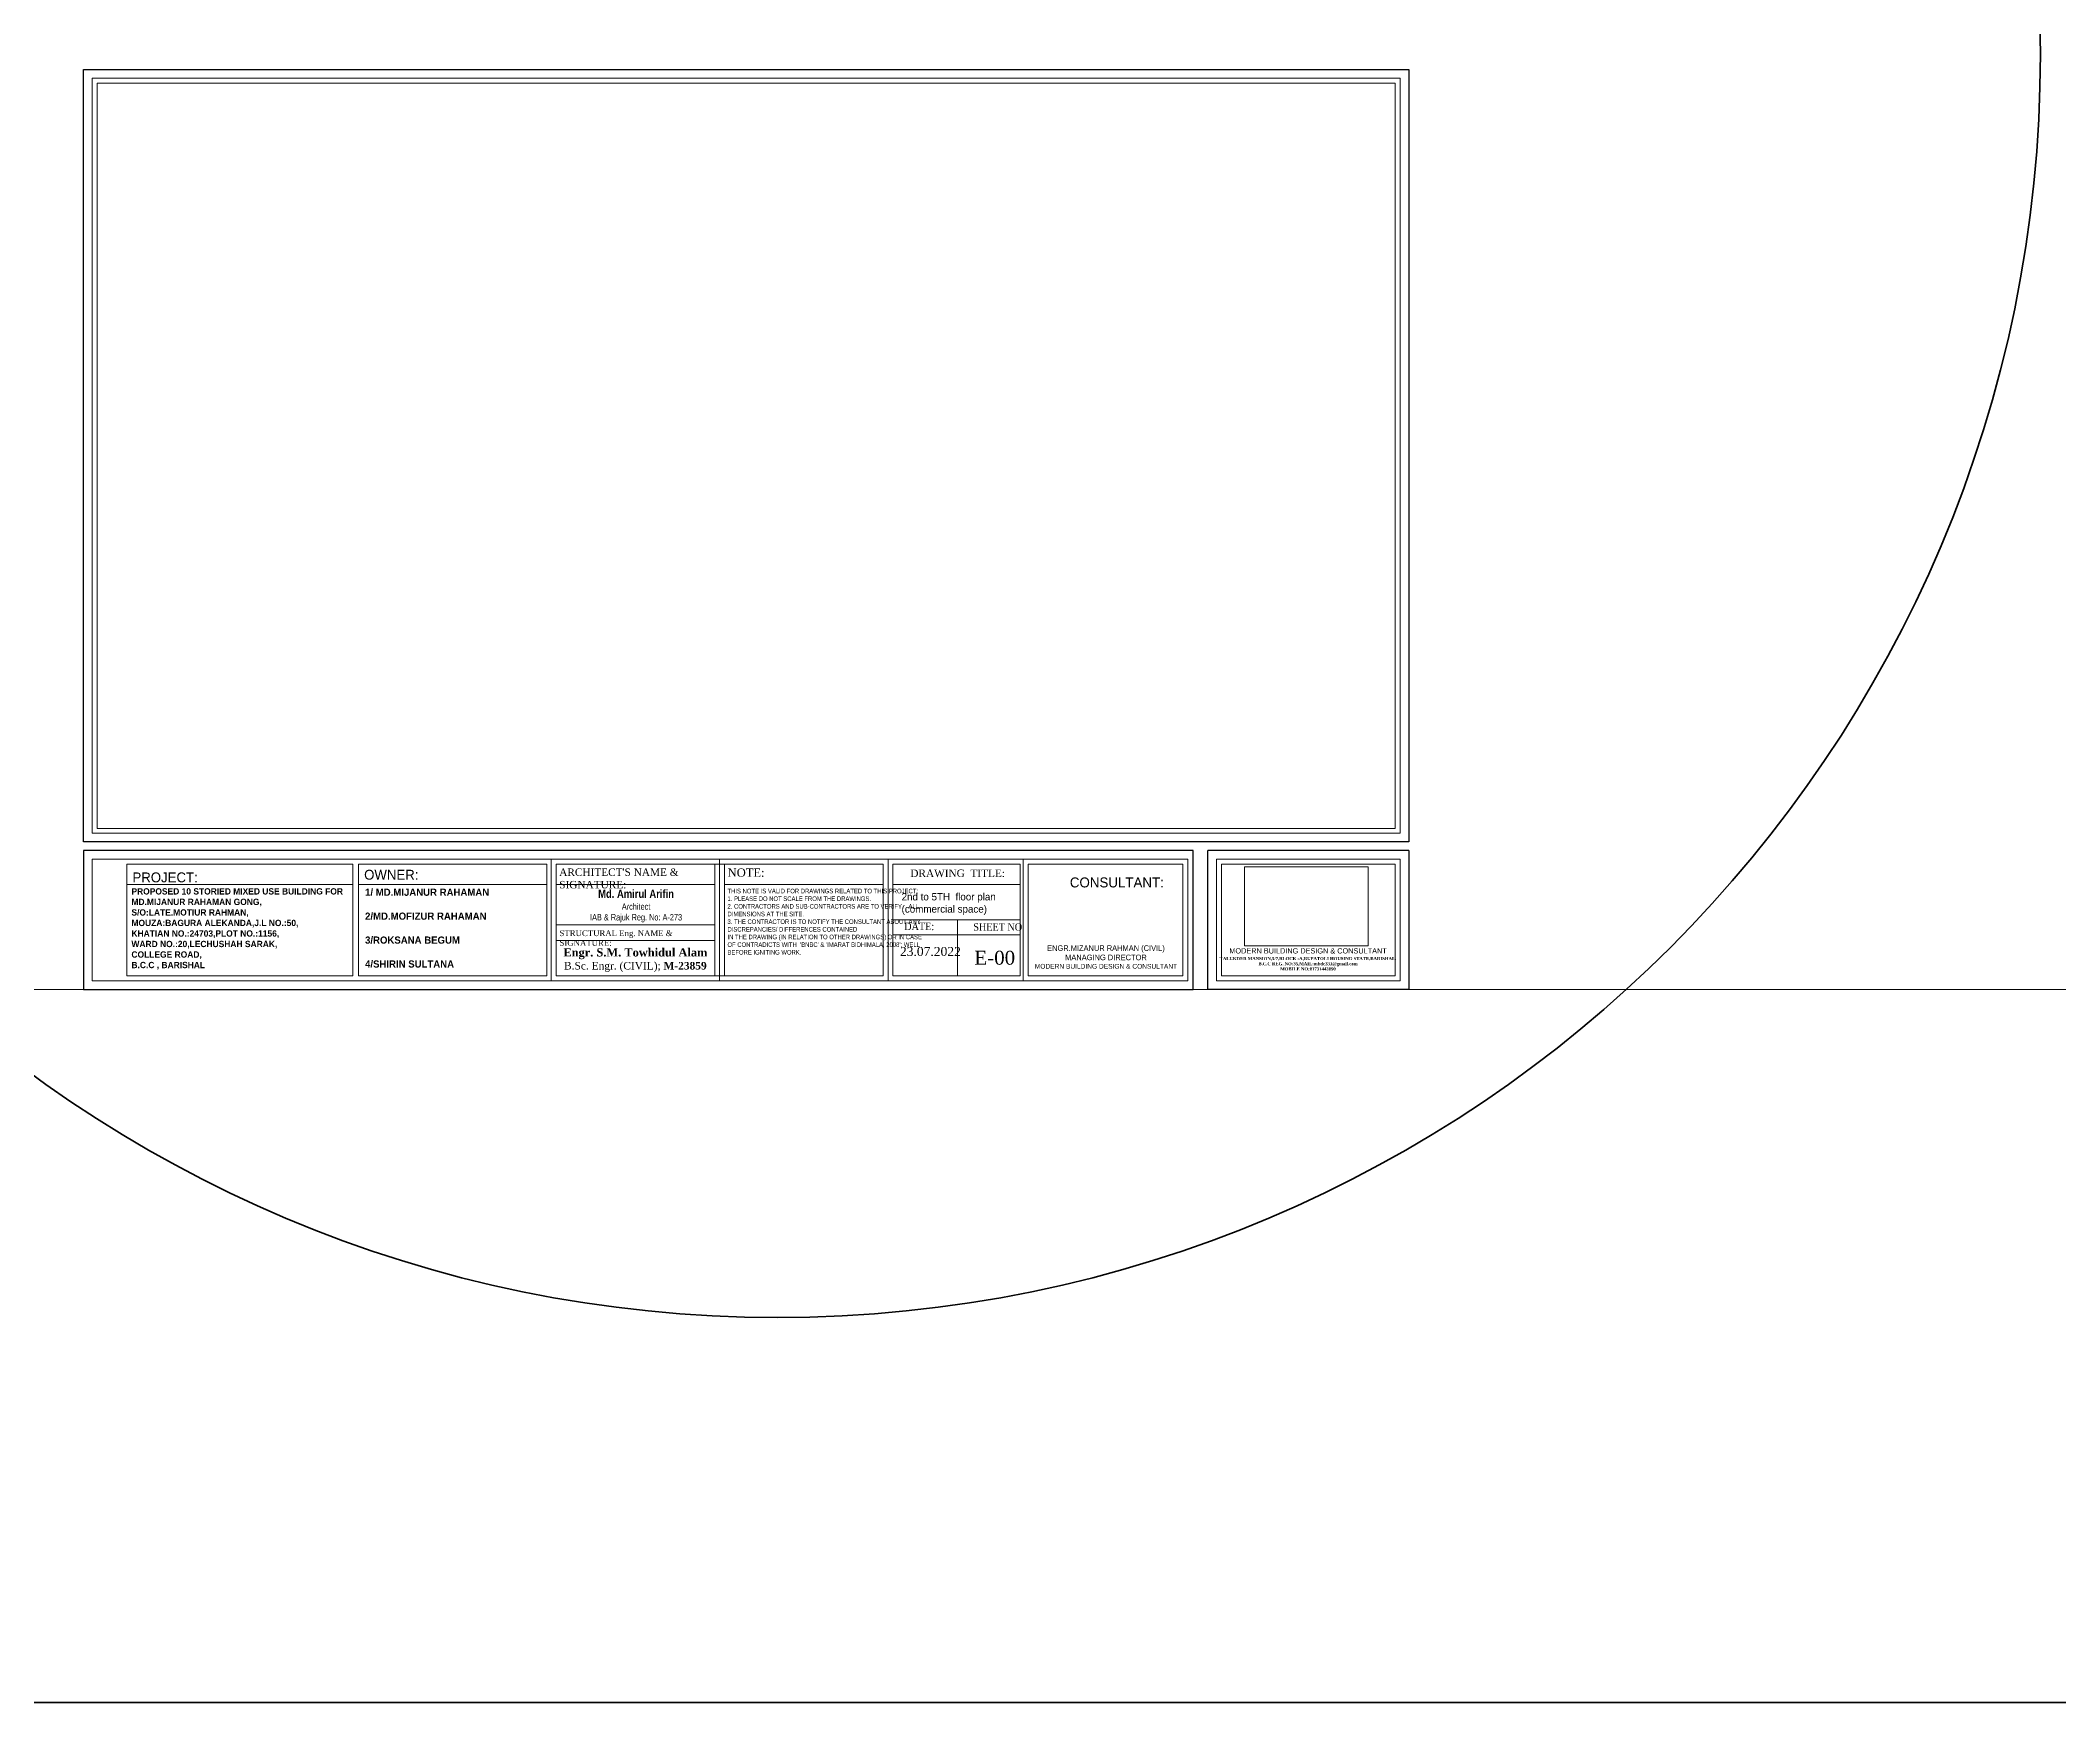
# Model space of a CAD drawing. Header units: inches. Extents: x 109699 to 44449955, y -10987 to 15824140.
# Drawn here: x 221043 to 224872, y -5921 to -2769 of the extents above; entities that cross this region are included whole.
import ezdxf

# ---------------------------------------------------------------- set-up
doc = ezdxf.new("R2010")
doc.units = ezdxf.units.IN
doc.header["$LTSCALE"] = 5
doc.header["$MEASUREMENT"] = 0
doc.layers.get('Defpoints').update_dxf_attribs({"lineweight": 5})
for name, color, linetype, lineweight in [('@NORMAL', 7, 'Continuous', 5), ('cloumn', 253, 'Continuous', 60), ('leter', 140, 'Continuous', 13), ('Text', 7, 'Continuous', 0), ('WALL-1', 8, 'Continuous', 9)]:
    doc.layers.add(name, color=color, linetype=linetype, lineweight=lineweight)
doc.layers.add('illustr-FURNITURE', color=34, linetype='Continuous')
doc.styles.add('box text', font='arial.ttf')
doc.styles.add('SH-T2', font='times.ttf')
doc.styles.get("Standard").update_dxf_attribs({"font": 'times.ttf'})
picture_1 = doc.add_image_def('image1.png', size_in_pixel=(745, 477))

# ---------------------------------------------------------------- blocks, each defined once
blk = doc.blocks.new('zxczxczxcz')
at = {"layer": '@NORMAL'}
for points in [[(177327.5, -15450.1), (175295.2, -15450.1), (175295.2, -14276.8), (177327.5, -14276.8)], [(177319.9, -15442.5), (175302.8, -15442.5), (175302.8, -14284.5), (177319.9, -14284.5)]]:
    blk.add_lwpolyline(points, close=True, dxfattribs=at)
at = {"layer": 'Text'}
for p, q in [((175700.4, -15497.8), (175700.4, -15671.6)), ((175709, -15497.8), (176001.6, -15497.8)), ((175709, -15497.8), (175709, -15671.6)), ((176001.6, -15497.8), (176001.6, -15671.6)), ((176001.6, -15671.6), (176001.6, -15497.8)), ((176008.4, -15679.2), (176008.4, -15490.2)), ((176016.1, -15671.6), (176016.1, -15497.8)), ((176262.5, -15497.8), (176262.5, -15671.6)), ((176270.1, -15490.2), (176270.1, -15679.2)), ((176277.8, -15497.8), (176277.8, -15671.6)), ((176524.2, -15497.8), (176524.2, -15671.6)), ((176531.8, -15490.2), (176531.8, -15679.2)), ((176539.5, -15497.8), (176539.5, -15671.6)), ((176742, -15490.2), (176997.7, -15490.2)), ((176742, -15679.2), (176742, -15490.2)), ((176749.6, -15497.8), (176990.1, -15497.8)), ((176749.6, -15671.6), (176749.6, -15497.8)), ((176990.1, -15497.8), (176990.1, -15671.6)), ((176997.7, -15490.2), (176997.7, -15679.2)), ((177042.2, -15490.2), (177327.5, -15490.2)), ((177042.2, -15679.2), (177042.2, -15490.2)), ((177049.8, -15497.8), (177319.9, -15497.8)), ((177049.8, -15671.6), (177049.8, -15497.8)), ((177319.9, -15497.8), (177319.9, -15671.6)), ((177327.5, -15490.2), (177327.5, -15679.2)), ((177340.9, -15692.6), (177340.9, -15476.8)), ((177340.9, -15692.6), (177340.9, -15476.8)), ((175349, -15529.9), (175700.4, -15529.9)), ((175709, -15529.9), (176001.6, -15529.9)), ((176016.1, -15529.9), (176262.5, -15529.9)), ((176277.8, -15529.9), (176524.2, -15529.9)), ((176539.5, -15529.9), (176737.2, -15529.9)), ((176016.1, -15592.4), (176262.5, -15592.4)), ((176539.5, -15584.7), (176737.2, -15584.7)), ((176639.5, -15584.7), (176639.5, -15671.6)), ((176016.1, -15616.8), (176262.5, -15616.8)), ((176539.5, -15607.6), (176737.2, -15607.6)), ((176997.7, -15679.2), (176742, -15679.2)), ((176990.1, -15671.6), (176749.6, -15671.6)), ((177327.5, -15679.2), (177042.2, -15679.2)), ((177319.9, -15671.6), (177049.8, -15671.6))]:
    blk.add_line(p, q, dxfattribs=at)
at = {"layer": 'Text', "lineweight": 30}
for p, q in [((177028.8, -15692.6), (177028.8, -15476.8)), ((177340.9, -15476.8), (177028.8, -15476.8)), ((177340.9, -15476.8), (177340.9, -15692.6)), ((177340.9, -15692.6), (177028.8, -15692.6))]:
    blk.add_line(p, q, dxfattribs=at)
blk.add_lwpolyline([(177005.9, -15476.8), (175281.8, -15476.8), (175281.8, -15692.6), (177005.9, -15692.6)], close=True, dxfattribs=at)
at = {"layer": 'Text'}
blk.add_lwpolyline([(176997.7, -15490.2), (175295.2, -15490.2), (175295.2, -15679.2), (176997.7, -15679.2)], close=True, dxfattribs=at)
for points in [[(175700.4, -15497.8), (175349, -15497.8), (175349, -15671.6), (175700.4, -15671.6)], [(176001.6, -15497.8), (175709, -15497.8)], [(176524.2, -15497.8), (176016.1, -15497.8)], [(176539.5, -15671.6), (176737.2, -15671.6), (176737.2, -15497.8), (176539.5, -15497.8)], [(175709, -15671.6), (176001.6, -15671.6)], [(176016.1, -15671.6), (176524.2, -15671.6)]]:
    blk.add_lwpolyline(points, dxfattribs=at)
at = {"layer": 'WALL-1', "lineweight": 30}
blk.add_line((177340.9, -14263.5), (177340.9, -15463.5), dxfattribs=at)
blk.add_lwpolyline([(177340.9, -15463.5), (175281.8, -15463.5), (175281.8, -14263.5), (177340.9, -14263.5)], close=True, dxfattribs=at)
at = {"layer": 'leter', "insert": (177184.4, -15628.6), "char_height": 3.9766, "width": 400.68, "attachment_point": 2}
blk.add_mtext('{\\fFranklin Gothic Medium|b0|i0|c0|p34;\\H2.066x;\\C5;MODERN BUILDING DESIGN & CONSULTANT\\H1.2x; \\C256; \\P\\fTimes New Roman|b1|i0|c0|p18;\\H0.4899x;\\C7;TALUKDER MANSION,5/7,BLOCK -A,RUPATOLI HOUSING STATE,BARISHAL.\\PB.C.C REG. NO:35,MAIL:mbdc333@gmail.com\\PMOBILE NO:01731443090\\P\\fFranklin Gothic Medium|b0|i0|c0|p34;\\H0.8231x;\\C256;                             }', dxfattribs=at)
at = {"layer": 'Text'}
for s, insert, char_height, width, attachment_point in [('{\\fFranklin Gothic Medium Cond|b0|i0|c0|p34;\\C1;PROJECT:}', (175357.8, -15510.9, 91), 15.338, 414.227, 1), ('{\\fFranklin Gothic Medium|b0|i0|c0|p34;\\C1;OWNER:}', (175717.8, -15506.8), 15.338, 414.227, 1), ("{\\C1;ARCHITECT'S NAME & SIGNATURE:}", (176020.9, -15504.7, 29.8), 11.609, 235.441, 1), ('{\\C1;NOTE:}', (176282.6, -15504.7, 29.8), 12.899, 235.441, 1), ('{\\C1;DRAWING  TITLE:}', (176566.4, -15506.4, -14.9), 11.609, 235.441, 1), ('{\\fFranklin Gothic Medium|b0|i0|c0|p34;\\C1;CONSULTANT:}', (176814.3, -15518.7, 279.5), 15.479, 414.227, 1), ('\\pt35.29515;{\\fCentury Gothic|b1|i0|c0|p34;PROPOSED 10 STORIED MIXED USE BUILDING FOR \\PMD.MIJANUR RAHAMAN GONG,\\PS/O:LATE.MOTIUR RAHMAN, \\PMOUZA:BAGURA ALEKANDA,J.L NO.:50,\\PKHATIAN NO.:24703,PLOT NO.:1156,\\PWARD NO.:20,LECHUSHAH SARAK,\\P\\pt67.08058;COLLEGE ROAD, \\PB.C.C , BARISHAL }', (175356.2, -15535.4), 9.808, 458.165, 1), ('{\\fArial Narrow|b1|i0|c0|p34;Md. Amirul Arifin\\P\\fArial Narrow|b0|i0|c0|p34;\\H0.7794x;Architect\\PIAB & Rajuk Reg. No: A-273\\fCentury Gothic|b0|i0|c0|p34;\\L\\P\\H1.283x;\\l \\P\\fFranklin Gothic Medium|b0|i0|c0|p34; \\fFranklin Gothic Book|b0|i0|c0|p34;\\H0.6173x;  \\fFranklin Gothic Medium|b0|i0|c0|p34;\\H1.62x; \\fFranklin Gothic Book|b0|i0|c0|p34;\\H0.6173x; \\fFranklin Gothic Medium|b0|i0|c0|p34;\\H1.62x;                                                                                       }', (176140.3, -15537.7), 12.7553, 248.971, 2), ('\\pi-34.83833,l34.83833,t34.83833;{\\W0.9;\\C1;DATE:}', (176557, -15588.9, -14.9), 11.609, 235.441, 1), ('\\pi-34.83833,l34.83833,t34.83833;{\\W0.9;\\C1;SHEET NO}', (176664.3, -15589.8, -14.9), 11.609, 235.441, 1), ('{\\C1;STRUCTURAL Eng. NAME & SIGNATURE:}', (176021.3, -15600.8, 29.8), 9.029, 235.441, 1), ('{\\fFranklin Gothic Medium|b0|i0|c0|p34;\\C0;ENGR.MIZANUR RAHMAN (CIVIL)\\PMANAGING DIRECTOR\\P\\H0.8571x;MODERN BUILDING DESIGN & CONSULTANT}', (176870.4, -15624.1, -11.9), 8.668, 331.382, 2), ('{\\fTimes New Roman|b1|i0|c0|p18; Engr. S.M. Towhidul Alam\\P\\fTimes New Roman|b0|i0|c0|p18; \\H0.9205x;B.Sc. Engr. (CIVIL); \\fTimes New Roman|b1|i0|c0|p18;M-23859}', (176136.8, -15628.7, -14.9), 12.7553, 248.971, 2), ('\\pi-191.13542,l191.13542,t191.13542;23.07.2022', (176550.3, -15626.7, -14.9), 13.931, 375.033, 1)]:
    blk.add_mtext(s, dxfattribs=dict(at, insert=insert, char_height=char_height, width=width, attachment_point=attachment_point))
at = {"layer": 'Text', "linetype": 'Continuous', "insert": (175719.2, -15536.1), "char_height": 11.145, "width": 329.404, "attachment_point": 1, "style": 'SH-T2'}
blk.add_mtext('\\pt76.20062;{\\fCentury Gothic|b1|i0|c0|p34;1/ MD.MIJANUR RAHAMAN \\P\\P2/MD.MOFIZUR RAHAMAN\\P \\P3/ROKSANA BEGUM\\P\\P4/SHIRIN SULTANA}', dxfattribs=at)
at = {"layer": 'Text', "insert": (176282.3, -15536.2, -14.9), "char_height": 7.1387, "width": 248.98, "attachment_point": 1, "style": 'box text'}
blk.add_mtext("{\\fArial Narrow|b0|i0|c0|p34;\\W0.9;THIS NOTE IS VALID FOR DRAWINGS RELATED TO THIS PROJECT:\\P1. PLEASE DO NOT SCALE FROM THE DRAWINGS.\\P2. CONTRACTORS AND SUB-CONTRACTORS ARE TO VERIFY    ALL DIMENSIONS AT THE SITE.\\P3. THE CONTRACTOR IS TO NOTIFY THE CONSULTANT ABOUT ANY DISCREPANCIES/ DIFFERENCES CONTAINED\\PIN THE DRAWING (IN RELATION TO OTHER DRAWINGS) OR IN CASE OF CONTRADICTS WITH  'BNBC' & 'IMARAT BIDHIMALA, 2008'; WELL BEFORE IGNITING WORK.}", dxfattribs=at)
at = {"layer": '@NORMAL', "color": 0}
image = blk.add_image(picture_1, insert=(177085.8, -15624.9), size_in_units=(191.9, 122.8), rotation=0, dxfattribs=dict(at, brightness=35, contrast=59))
image.dxf.flags = 7

msp = doc.modelspace()

# ---------------------------------------------------------------- linework, layer by layer
at = {"layer": 'cloumn', "ltscale": 0.5}
msp.add_circle((222440.2, -2795.3), 2395.7, dxfattribs=at)
at = {"layer": 'Defpoints', "ltscale": 0.5}
msp.add_ray((184484.9, -4568.8), (1, 0), dxfattribs=at)
at = {"layer": 'illustr-FURNITURE', "color": 114, "lineweight": 35, "ltscale": 0.5, "true_color": 0x139b48}
msp.add_lwpolyline([(183869.3, -981.8), (229993.2, -981.8), (229993.2, -5921.4), (183869.3, -5921.4)], close=True, dxfattribs=at)

# ---------------------------------------------------------------- block references
at = {"layer": 'WALL-1', "linetype": 'Continuous', "xscale": 1.220599043036855, "yscale": 1.220599043036855, "zscale": 1.220599043036855}
msp.add_blockref('zxczxczxcz', (7175.9, 14585.5), dxfattribs=at)

# ---------------------------------------------------------------- texts
at = {"layer": 'Text', "attachment_point": 1}
for s, insert, char_height, width in [('{\\fCentury Gothic|b0|i0|c0|p34;2nd to 5TH  floor plan \\P(\\C0;commercial space\\C256;)}', (222676.2, -4386.3, -18.5), 13.881, 373.686), ('\\pi-252.64593,l252.64593,t252.64593;E-00', (222814.3, -4495.7, -14), 26.305, 78.832)]:
    msp.add_mtext(s, dxfattribs=dict(at, insert=insert, char_height=char_height, width=width))

doc.saveas('drawing.dxf')
